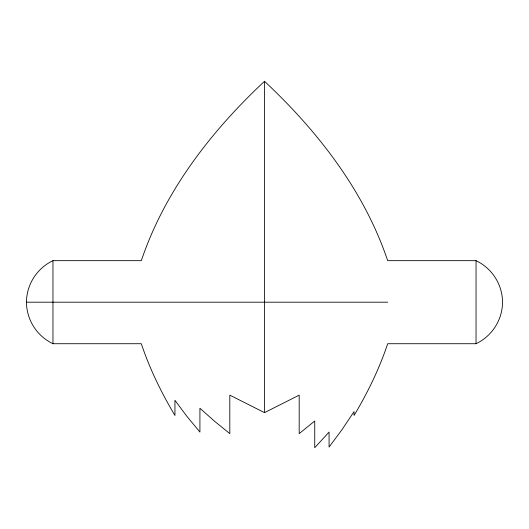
<?xml version="1.0" encoding="UTF-8"?>
<svg xmlns="http://www.w3.org/2000/svg" width="529" height="529" viewBox="0 0 529 529"><rect width="100%" height="100%" fill="white"/><g stroke="black" fill="none" stroke-linecap="round" stroke-linejoin="round"><path stroke-width="0.79" d="M264.5 81.294C211.25 131.146 164.823 190.87 141.316 260.665L52.96 260.665A46.459 46.459 0 0 0 26.45 302.191A46.459 46.459 0 0 0 52.96 343.724L141.316 343.724C149.694 368.852 161.371 392.756 174.947 415.463L174.947 400.288L186.816 416.25L199.922 432.061L199.922 408.229L214.258 421.005L229.811 433.635L229.811 395.137L264.5 412.646L299.189 395.137L299.189 433.635L314.742 421.005L314.742 447.706L329.078 432.061L329.078 447.045L342.184 429.409L354.053 411.608L354.053 415.463C367.629 392.756 379.306 368.852 387.684 343.724L476.04 343.724A46.459 46.459 0 0 0 502.55 302.191A46.459 46.459 0 0 0 479.856 262.701L476.04 260.665L387.684 260.665C364.177 190.87 317.75 131.146 264.5 81.294L264.5 412.646M26.45 302.191L387.684 302.191M476.04 260.665L476.04 343.724M52.96 260.665L52.96 343.724"/></g></svg>
